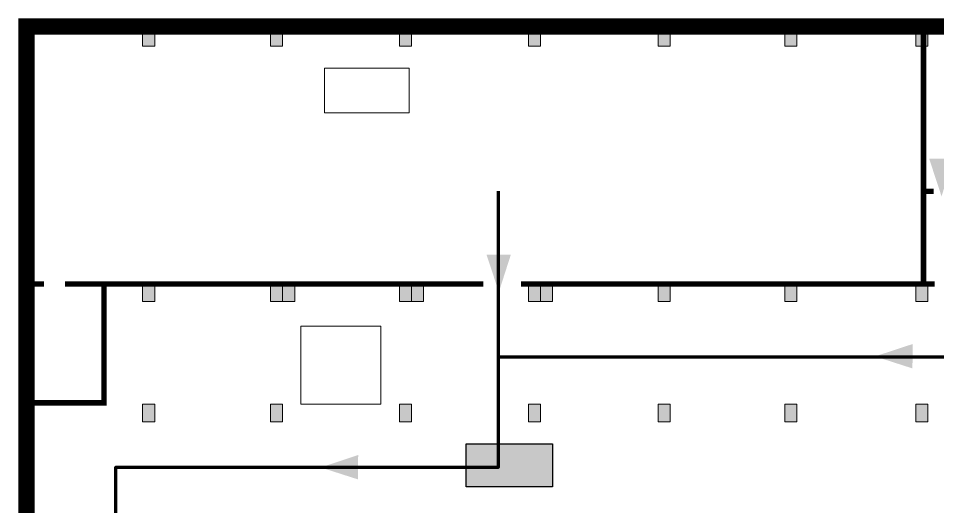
# Model space of a CAD drawing. Header units: millimetres. Extents: x 13810 to 67229, y 12374 to 21950.
# Drawn here: x 38804 to 38942, y 14283.4 to 14356.7 of the extents above; entities that cross this region are included whole.
import ezdxf

# ---------------------------------------------------------------- set-up
doc = ezdxf.new("R2010")
doc.units = ezdxf.units.MM
doc.layers.add('План_Штампы', color=7, linetype='Continuous')

# ---------------------------------------------------------------- blocks, each defined once
blk = doc.blocks.new('A$C32E8229D')
at = {"true_color": 0xffffff}
blk.add_hatch(color=7, dxfattribs=at).paths.add_polyline_path([(0, 0), (0, -8), (16, -8), (16, 0)])
h = blk.add_hatch(color=126)
h.paths.add_polyline_path([(0.2, -0.2), (15.8, -0.2), (15.8, -7.8), (0.2, -7.8)])
h.paths.add_polyline_path([(13.49, -2.05), (12.08, -2.05), (11.37, -2.63, 0.162397), (11.29, -2.84), (11.29, -3.63), (10.35, -3.63), (10.35, -4.05), (11.68, -4.05), (11.68, -3.48), (12.26, -4.28), (11.29, -5.1), (11.29, -6.78), (11.85, -6.78), (11.85, -5.44), (12.8, -4.64), (12.8, -5.94), (14.46, -5.94), (14.46, -5.39), (13.45, -5.39), (13.45, -3.97), (12.46, -2.59), (13.15, -2.59), (13.69, -3.34), (14.18, -3)], flags=16)
h.paths.add_polyline_path([(10.74, -1.82, 1), (11.8, -1.82, 1)], flags=16)
h.paths.add_polyline_path([(9.39, -3.59), (5.99, -3.59), (6.56, -3.03), (5.91, -3.03), (5.1, -3.83), (5.91, -4.64), (6.56, -4.64), (5.99, -4.09), (9.39, -4.09)], flags=16)
h.paths.add_polyline_path([(4.29, -1.08), (1.72, -1.08), (1.72, -6.6), (4.29, -6.6)], flags=16)
at = {"color": 126}
blk.add_lwpolyline([(16, -8), (0, -8), (0, 0), (16, 0)], close=True, dxfattribs=at)

msp = doc.modelspace()

# ---------------------------------------------------------------- hatches: boundary and pattern name
at = {"lineweight": 0}
h = msp.add_hatch(color=256, dxfattribs=at)
h.dxf.hatch_style = 1
h.paths.add_polyline_path([(38822.68, 14352.53), (38824.5, 14352.53), (38824.5, 14355.21), (38822.68, 14355.21)])
h = msp.add_hatch(color=256, dxfattribs=at)
h.dxf.hatch_style = 1
h.paths.add_polyline_path([(38841.88, 14352.53), (38843.7, 14352.53), (38843.7, 14355.21), (38841.88, 14355.21)])
h = msp.add_hatch(color=256, dxfattribs=at)
h.dxf.hatch_style = 1
h.paths.add_polyline_path([(38861.23, 14352.53), (38863.05, 14352.53), (38863.05, 14355.21), (38861.23, 14355.21)])
h = msp.add_hatch(color=256, dxfattribs=at)
h.dxf.hatch_style = 1
h.paths.add_polyline_path([(38880.59, 14352.53), (38882.41, 14352.53), (38882.41, 14355.21), (38880.59, 14355.21)])
h = msp.add_hatch(color=256, dxfattribs=at)
h.dxf.hatch_style = 1
h.paths.add_polyline_path([(38900.07, 14352.53), (38901.89, 14352.53), (38901.89, 14355.21), (38900.07, 14355.21)])
h = msp.add_hatch(color=256, dxfattribs=at)
h.dxf.hatch_style = 1
h.paths.add_polyline_path([(38919.08, 14352.53), (38920.9, 14352.53), (38920.9, 14355.21), (38919.08, 14355.21)])
h = msp.add_hatch(color=256, dxfattribs=at)
h.dxf.hatch_style = 1
h.paths.add_polyline_path([(38938.77, 14352.53), (38940.59, 14352.53), (38940.59, 14355.21), (38938.77, 14355.21)])
h = msp.add_hatch(color=256, dxfattribs=at)
h.dxf.hatch_style = 1
h.paths.add_polyline_path([(38822.68, 14314.22), (38824.5, 14314.22), (38824.5, 14316.9), (38822.68, 14316.9)])
h = msp.add_hatch(color=256, dxfattribs=at)
h.dxf.hatch_style = 1
h.paths.add_polyline_path([(38841.88, 14314.22), (38843.7, 14314.22), (38843.7, 14316.9), (38841.88, 14316.9)])
h = msp.add_hatch(color=256, dxfattribs=at)
h.dxf.hatch_style = 1
h.paths.add_polyline_path([(38843.7, 14314.22), (38845.52, 14314.22), (38845.52, 14316.9), (38843.7, 14316.9)])
h = msp.add_hatch(color=256, dxfattribs=at)
h.dxf.hatch_style = 1
h.paths.add_polyline_path([(38861.23, 14314.22), (38863.05, 14314.22), (38863.05, 14316.9), (38861.23, 14316.9)])
h = msp.add_hatch(color=256, dxfattribs=at)
h.dxf.hatch_style = 1
h.paths.add_polyline_path([(38863.05, 14314.22), (38864.87, 14314.22), (38864.87, 14316.9), (38863.05, 14316.9)])
h = msp.add_hatch(color=256, dxfattribs=at)
h.dxf.hatch_style = 1
h.paths.add_polyline_path([(38880.59, 14314.22), (38882.41, 14314.22), (38882.41, 14316.9), (38880.59, 14316.9)])
h = msp.add_hatch(color=256, dxfattribs=at)
h.dxf.hatch_style = 1
h.paths.add_polyline_path([(38882.41, 14314.22), (38884.23, 14314.22), (38884.23, 14316.9), (38882.41, 14316.9)])
h = msp.add_hatch(color=256, dxfattribs=at)
h.dxf.hatch_style = 1
h.paths.add_polyline_path([(38900.07, 14314.22), (38901.89, 14314.22), (38901.89, 14316.9), (38900.07, 14316.9)])
h = msp.add_hatch(color=256, dxfattribs=at)
h.dxf.hatch_style = 1
h.paths.add_polyline_path([(38919.08, 14314.22), (38920.9, 14314.22), (38920.9, 14316.9), (38919.08, 14316.9)])
h = msp.add_hatch(color=256, dxfattribs=at)
h.dxf.hatch_style = 1
h.paths.add_polyline_path([(38938.77, 14314.22), (38940.59, 14314.22), (38940.59, 14316.9), (38938.77, 14316.9)])
h = msp.add_hatch(color=256, dxfattribs=at)
h.dxf.hatch_style = 1
h.paths.add_polyline_path([(38822.68, 14296.15), (38824.5, 14296.15), (38824.5, 14298.82), (38822.68, 14298.82)])
h = msp.add_hatch(color=256, dxfattribs=at)
h.dxf.hatch_style = 1
h.paths.add_polyline_path([(38841.88, 14296.15), (38843.7, 14296.15), (38843.7, 14298.82), (38841.88, 14298.82)])
h = msp.add_hatch(color=256, dxfattribs=at)
h.dxf.hatch_style = 1
h.paths.add_polyline_path([(38861.23, 14296.15), (38863.05, 14296.15), (38863.05, 14298.82), (38861.23, 14298.82)])
h = msp.add_hatch(color=256, dxfattribs=at)
h.dxf.hatch_style = 1
h.paths.add_polyline_path([(38880.59, 14296.15), (38882.41, 14296.15), (38882.41, 14298.82), (38880.59, 14298.82)])
h = msp.add_hatch(color=256, dxfattribs=at)
h.dxf.hatch_style = 1
h.paths.add_polyline_path([(38900.07, 14296.15), (38901.89, 14296.15), (38901.89, 14298.82), (38900.07, 14298.82)])
h = msp.add_hatch(color=256, dxfattribs=at)
h.dxf.hatch_style = 1
h.paths.add_polyline_path([(38919.08, 14296.15), (38920.9, 14296.15), (38920.9, 14298.82), (38919.08, 14298.82)])
h = msp.add_hatch(color=256, dxfattribs=at)
h.dxf.hatch_style = 1
h.paths.add_polyline_path([(38938.77, 14296.15), (38940.59, 14296.15), (38940.59, 14298.82), (38938.77, 14298.82)])

# ---------------------------------------------------------------- linework, layer by layer
for points, const_width in [([(38945.77, 14200.59), (38805.24, 14200.59), (38805.24, 14355.5), (38962.98, 14355.5)], 2.43), ([(38939.92, 14316.86), (38939.92, 14355.5)], 0.81), ([(38941.43, 14330.76), (38939.92, 14330.76)], 0.81), ([(38807.87, 14316.86), (38805.24, 14316.86)], 0.81), ([(38816.89, 14316.86), (38816.89, 14299.01), (38805.24, 14299.01)], 0.81), ([(38873.81, 14316.86), (38811.01, 14316.86)], 0.81), ([(38941.58, 14316.86), (38879.47, 14316.86)], 0.81)]:
    msp.add_lwpolyline(points, dxfattribs=dict(at, const_width=const_width))
for points in [[(38822.68, 14352.53), (38822.68, 14355.21), (38824.5, 14355.21), (38824.5, 14352.53), (38822.68, 14352.53)], [(38841.88, 14352.53), (38841.88, 14355.21), (38843.7, 14355.21), (38843.7, 14352.53), (38841.88, 14352.53)], [(38861.23, 14352.53), (38861.23, 14355.21), (38863.05, 14355.21), (38863.05, 14352.53), (38861.23, 14352.53)], [(38880.59, 14352.53), (38880.59, 14355.21), (38882.41, 14355.21), (38882.41, 14352.53), (38880.59, 14352.53)], [(38900.07, 14352.53), (38900.07, 14355.21), (38901.89, 14355.21), (38901.89, 14352.53), (38900.07, 14352.53)], [(38919.08, 14352.53), (38919.08, 14355.21), (38920.9, 14355.21), (38920.9, 14352.53), (38919.08, 14352.53)], [(38938.77, 14352.53), (38938.77, 14355.21), (38940.59, 14355.21), (38940.59, 14352.53), (38938.77, 14352.53)], [(38849.96, 14342.52), (38862.7, 14342.52), (38862.7, 14349.26), (38849.96, 14349.26), (38849.96, 14342.52)], [(38822.68, 14314.22), (38822.68, 14316.9), (38824.5, 14316.9), (38824.5, 14314.22), (38822.68, 14314.22)], [(38841.88, 14314.22), (38841.88, 14316.9), (38843.7, 14316.9), (38843.7, 14314.22), (38841.88, 14314.22)], [(38843.7, 14314.22), (38843.7, 14316.9), (38845.52, 14316.9), (38845.52, 14314.22), (38843.7, 14314.22)], [(38861.23, 14314.22), (38861.23, 14316.9), (38863.05, 14316.9), (38863.05, 14314.22), (38861.23, 14314.22)], [(38863.05, 14314.22), (38863.05, 14316.9), (38864.87, 14316.9), (38864.87, 14314.22), (38863.05, 14314.22)], [(38880.59, 14314.22), (38880.59, 14316.9), (38882.41, 14316.9), (38882.41, 14314.22), (38880.59, 14314.22)], [(38882.41, 14314.22), (38882.41, 14316.9), (38884.23, 14316.9), (38884.23, 14314.22), (38882.41, 14314.22)], [(38900.07, 14314.22), (38900.07, 14316.9), (38901.89, 14316.9), (38901.89, 14314.22), (38900.07, 14314.22)], [(38919.08, 14314.22), (38919.08, 14316.9), (38920.9, 14316.9), (38920.9, 14314.22), (38919.08, 14314.22)], [(38938.77, 14314.22), (38938.77, 14316.9), (38940.59, 14316.9), (38940.59, 14314.22), (38938.77, 14314.22)], [(38846.44, 14298.8), (38858.43, 14298.8), (38858.43, 14310.52), (38846.44, 14310.52), (38846.44, 14298.8)], [(38822.68, 14296.15), (38822.68, 14298.82), (38824.5, 14298.82), (38824.5, 14296.15), (38822.68, 14296.15)], [(38841.88, 14296.15), (38841.88, 14298.82), (38843.7, 14298.82), (38843.7, 14296.15), (38841.88, 14296.15)], [(38861.23, 14296.15), (38861.23, 14298.82), (38863.05, 14298.82), (38863.05, 14296.15), (38861.23, 14296.15)], [(38880.59, 14296.15), (38880.59, 14298.82), (38882.41, 14298.82), (38882.41, 14296.15), (38880.59, 14296.15)], [(38900.07, 14296.15), (38900.07, 14298.82), (38901.89, 14298.82), (38901.89, 14296.15), (38900.07, 14296.15)], [(38919.08, 14296.15), (38919.08, 14298.82), (38920.9, 14298.82), (38920.9, 14296.15), (38919.08, 14296.15)], [(38938.77, 14296.15), (38938.77, 14298.82), (38940.59, 14298.82), (38940.59, 14296.15), (38938.77, 14296.15)]]:
    msp.add_lwpolyline(points, dxfattribs=at)
at = {"color": 126, "lineweight": 100, "true_color": 0x008754}
for points in [[(38818.66, 14233.63), (38818.66, 14289.34), (38876.12, 14289.34), (38876.12, 14330.78)], [(38876.12, 14305.93), (38943.93, 14305.93), (38943.93, 14327.25), (38968.51, 14327.25)]]:
    msp.add_lwpolyline(points, dxfattribs=at)
at = {"layer": 'План_Штампы', "color": 126, "true_color": 0x008754}
for points in [[(38940.78, 14335.64), (38944.44, 14335.63), (38942.63, 14330.01)], [(38874.31, 14321.26), (38877.97, 14321.26), (38876.16, 14315.64)], [(38938.28, 14307.83), (38938.27, 14304.17), (38932.65, 14305.98)], [(38855.04, 14291.17), (38855.03, 14287.51), (38849.41, 14289.31)]]:
    msp.add_solid(points, dxfattribs=at)

# ---------------------------------------------------------------- block references
at = {"layer": 'План_Штампы', "color": 126, "true_color": 0x008754, "xscale": 0.8100087101568005, "yscale": 0.8100087101568005, "zscale": 0.8100087101568005, "rotation": 359.9978653237145}
msp.add_blockref('A$C32E8229D', (38871.25, 14292.87), dxfattribs=at)

doc.saveas('drawing.dxf')
